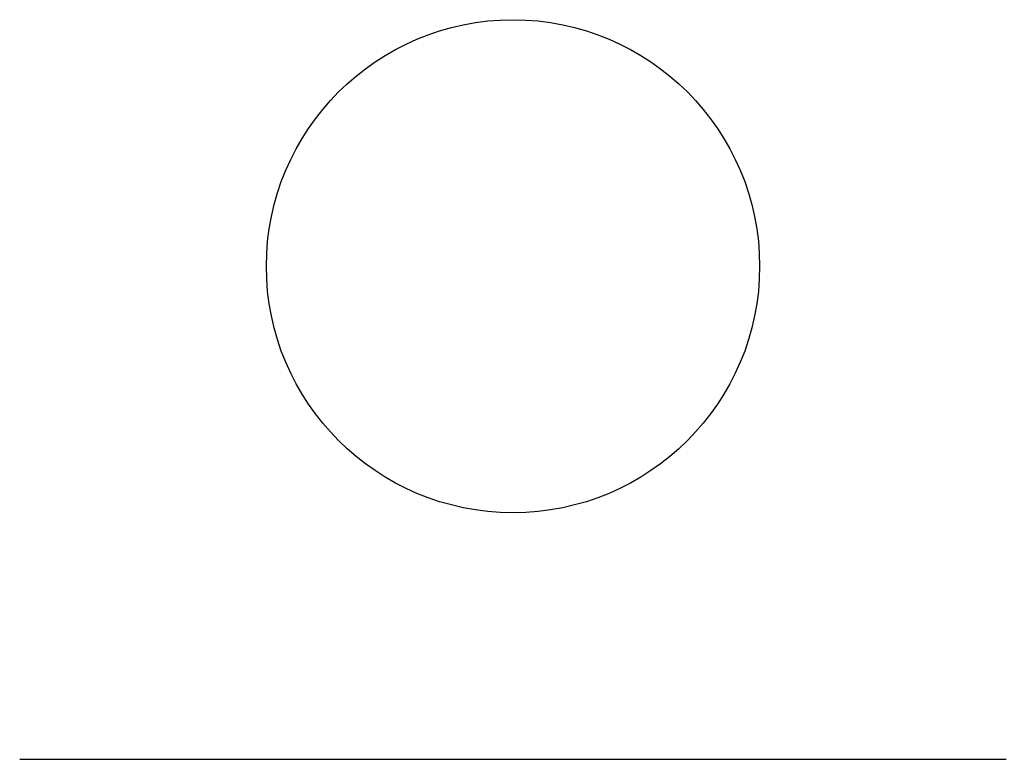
# Model space of a CAD drawing. Header units: metres. Extents: x 0 to 4, y 0 to 3.
import ezdxf

# ---------------------------------------------------------------- set-up
doc = ezdxf.new("R2010")
doc.units = ezdxf.units.M
doc.layers.add('WALLS', color=7, linetype='Continuous')

msp = doc.modelspace()

# ---------------------------------------------------------------- linework, layer by layer
at = {"layer": 'WALLS'}
msp.add_line((0, 0), (4, 0), dxfattribs=at)
msp.add_circle((2, 2), 1, dxfattribs=at)

doc.saveas('drawing.dxf')
